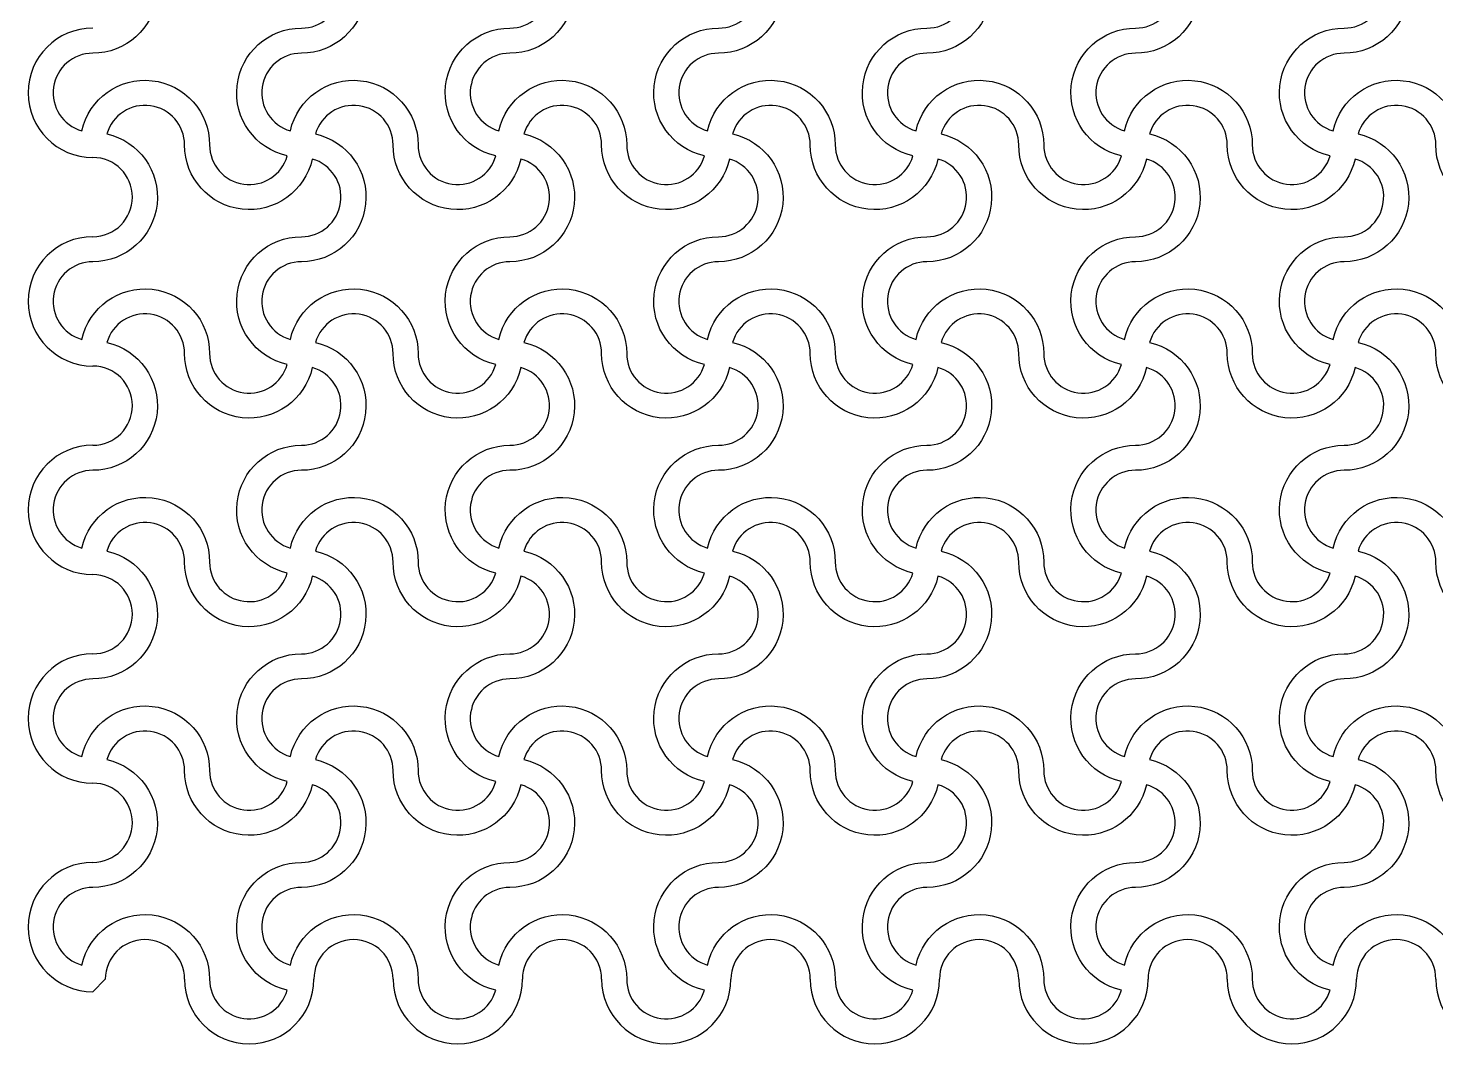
# Model space of a CAD drawing. Header units: millimetres. Extents: x 24 to 345, y 12 to 201.
# Drawn here: x 43.071 to 45.771, y 28.97 to 30.918 of the extents above; entities that cross this region are included whole.
import ezdxf

# ---------------------------------------------------------------- set-up
doc = ezdxf.new("R2010")
doc.units = ezdxf.units.MM
doc.header["$MEASUREMENT"] = 0
doc.layers.add('5th metal (rf+ground)', color=240, linetype='Continuous')

msp = doc.modelspace()

# ---------------------------------------------------------------- linework, layer by layer
at = {"layer": '5th metal (rf+ground)'}
msp.add_line((43.1953, 29.07021), (43.2193, 29.09421), dxfattribs=at)
msp.add_line((43.1953, 29.07021), (43.2193, 29.09421), dxfattribs=at)
msp.add_line((43.1953, 29.07021), (43.2193, 29.09421), dxfattribs=at)
msp.add_line((43.1953, 29.07021), (43.2193, 29.09421), dxfattribs=at)
for points in [[(43.61633, 31.06724, -0.8959788), (43.3713, 31.09421, 0.8687853), (43.22227, 31.11524, -0.8959788), (43.1953, 30.87021, 0.8687853), (43.17427, 30.72118, -0.8959788), (43.4193, 30.69421, 0.8687853), (43.56833, 30.67318, -0.8959788), (43.5953, 30.91821, 0.8687853)], [(43.61633, 31.06724, -0.8959788), (43.3713, 31.09421, 0.8687853), (43.22227, 31.11524, -0.8959788), (43.1953, 30.87021, 0.8687853), (43.17427, 30.72118, -0.8959788), (43.4193, 30.69421, 0.8687853), (43.56833, 30.67318, -0.8959788), (43.5953, 30.91821, 0.8687853)], [(43.61633, 31.06724, -0.8959788), (43.3713, 31.09421, 0.8687853), (43.22227, 31.11524, -0.8959788), (43.1953, 30.87021, 0.8687853), (43.17427, 30.72118, -0.8959788), (43.4193, 30.69421, 0.8687853), (43.56833, 30.67318, -0.8959788), (43.5953, 30.91821, 0.8687853)], [(43.61633, 31.06724, -0.8959788), (43.3713, 31.09421, 0.8687853), (43.22227, 31.11524, -0.8959788), (43.1953, 30.87021, 0.8687853), (43.17427, 30.72118, -0.8959788), (43.4193, 30.69421, 0.8687853), (43.56833, 30.67318, -0.8959788), (43.5953, 30.91821, 0.8687853)], [(44.01633, 31.06724, -0.8959788), (43.7713, 31.09421, 0.8687853), (43.62227, 31.11524, -0.8959788), (43.5953, 30.87021, 0.8687853), (43.57427, 30.72118, -0.8959788), (43.8193, 30.69421, 0.8687853), (43.96833, 30.67318, -0.8959788), (43.9953, 30.91821, 0.8687853)], [(44.01633, 31.06724, -0.8959788), (43.7713, 31.09421, 0.8687853), (43.62227, 31.11524, -0.8959788), (43.5953, 30.87021, 0.8687853), (43.57427, 30.72118, -0.8959788), (43.8193, 30.69421, 0.8687853), (43.96833, 30.67318, -0.8959788), (43.9953, 30.91821, 0.8687853)], [(44.01633, 31.06724, -0.8959788), (43.7713, 31.09421, 0.8687853), (43.62227, 31.11524, -0.8959788), (43.5953, 30.87021, 0.8687853), (43.57427, 30.72118, -0.8959788), (43.8193, 30.69421, 0.8687853), (43.96833, 30.67318, -0.8959788), (43.9953, 30.91821, 0.8687853)], [(44.01633, 31.06724, -0.8959788), (43.7713, 31.09421, 0.8687853), (43.62227, 31.11524, -0.8959788), (43.5953, 30.87021, 0.8687853), (43.57427, 30.72118, -0.8959788), (43.8193, 30.69421, 0.8687853), (43.96833, 30.67318, -0.8959788), (43.9953, 30.91821, 0.8687853)], [(44.41633, 31.06724, -0.8959788), (44.1713, 31.09421, 0.8687853), (44.02227, 31.11524, -0.8959788), (43.9953, 30.87021, 0.8687853), (43.97427, 30.72118, -0.8959788), (44.2193, 30.69421, 0.8687853), (44.36833, 30.67318, -0.8959788), (44.3953, 30.91821, 0.8687853)], [(44.41633, 31.06724, -0.8959788), (44.1713, 31.09421, 0.8687853), (44.02227, 31.11524, -0.8959788), (43.9953, 30.87021, 0.8687853), (43.97427, 30.72118, -0.8959788), (44.2193, 30.69421, 0.8687853), (44.36833, 30.67318, -0.8959788), (44.3953, 30.91821, 0.8687853)], [(44.41633, 31.06724, -0.8959788), (44.1713, 31.09421, 0.8687853), (44.02227, 31.11524, -0.8959788), (43.9953, 30.87021, 0.8687853), (43.97427, 30.72118, -0.8959788), (44.2193, 30.69421, 0.8687853), (44.36833, 30.67318, -0.8959788), (44.3953, 30.91821, 0.8687853)], [(44.41633, 31.06724, -0.8959788), (44.1713, 31.09421, 0.8687853), (44.02227, 31.11524, -0.8959788), (43.9953, 30.87021, 0.8687853), (43.97427, 30.72118, -0.8959788), (44.2193, 30.69421, 0.8687853), (44.36833, 30.67318, -0.8959788), (44.3953, 30.91821, 0.8687853)], [(44.81633, 31.06724, -0.8959788), (44.5713, 31.09421, 0.8687853), (44.42227, 31.11524, -0.8959788), (44.3953, 30.87021, 0.8687853), (44.37427, 30.72118, -0.8959788), (44.6193, 30.69421, 0.8687853), (44.76833, 30.67318, -0.8959788), (44.7953, 30.91821, 0.8687853)], [(44.81633, 31.06724, -0.8959788), (44.5713, 31.09421, 0.8687853), (44.42227, 31.11524, -0.8959788), (44.3953, 30.87021, 0.8687853), (44.37427, 30.72118, -0.8959788), (44.6193, 30.69421, 0.8687853), (44.76833, 30.67318, -0.8959788), (44.7953, 30.91821, 0.8687853)], [(44.81633, 31.06724, -0.8959788), (44.5713, 31.09421, 0.8687853), (44.42227, 31.11524, -0.8959788), (44.3953, 30.87021, 0.8687853), (44.37427, 30.72118, -0.8959788), (44.6193, 30.69421, 0.8687853), (44.76833, 30.67318, -0.8959788), (44.7953, 30.91821, 0.8687853)], [(44.81633, 31.06724, -0.8959788), (44.5713, 31.09421, 0.8687853), (44.42227, 31.11524, -0.8959788), (44.3953, 30.87021, 0.8687853), (44.37427, 30.72118, -0.8959788), (44.6193, 30.69421, 0.8687853), (44.76833, 30.67318, -0.8959788), (44.7953, 30.91821, 0.8687853)], [(45.21633, 31.06724, -0.8959788), (44.9713, 31.09421, 0.8687853), (44.82227, 31.11524, -0.8959788), (44.7953, 30.87021, 0.8687853), (44.77427, 30.72118, -0.8959788), (45.0193, 30.69421, 0.8687853), (45.16833, 30.67318, -0.8959788), (45.1953, 30.91821, 0.8687853)], [(45.21633, 31.06724, -0.8959788), (44.9713, 31.09421, 0.8687853), (44.82227, 31.11524, -0.8959788), (44.7953, 30.87021, 0.8687853), (44.77427, 30.72118, -0.8959788), (45.0193, 30.69421, 0.8687853), (45.16833, 30.67318, -0.8959788), (45.1953, 30.91821, 0.8687853)], [(45.21633, 31.06724, -0.8959788), (44.9713, 31.09421, 0.8687853), (44.82227, 31.11524, -0.8959788), (44.7953, 30.87021, 0.8687853), (44.77427, 30.72118, -0.8959788), (45.0193, 30.69421, 0.8687853), (45.16833, 30.67318, -0.8959788), (45.1953, 30.91821, 0.8687853)], [(45.21633, 31.06724, -0.8959788), (44.9713, 31.09421, 0.8687853), (44.82227, 31.11524, -0.8959788), (44.7953, 30.87021, 0.8687853), (44.77427, 30.72118, -0.8959788), (45.0193, 30.69421, 0.8687853), (45.16833, 30.67318, -0.8959788), (45.1953, 30.91821, 0.8687853)], [(45.61633, 31.06724, -0.8959788), (45.3713, 31.09421, 0.8687853), (45.22227, 31.11524, -0.8959788), (45.1953, 30.87021, 0.8687853), (45.17427, 30.72118, -0.8959788), (45.4193, 30.69421, 0.8687853), (45.56833, 30.67318, -0.8959788), (45.5953, 30.91821, 0.8687853)], [(45.61633, 31.06724, -0.8959788), (45.3713, 31.09421, 0.8687853), (45.22227, 31.11524, -0.8959788), (45.1953, 30.87021, 0.8687853), (45.17427, 30.72118, -0.8959788), (45.4193, 30.69421, 0.8687853), (45.56833, 30.67318, -0.8959788), (45.5953, 30.91821, 0.8687853)], [(45.61633, 31.06724, -0.8959788), (45.3713, 31.09421, 0.8687853), (45.22227, 31.11524, -0.8959788), (45.1953, 30.87021, 0.8687853), (45.17427, 30.72118, -0.8959788), (45.4193, 30.69421, 0.8687853), (45.56833, 30.67318, -0.8959788), (45.5953, 30.91821, 0.8687853)], [(45.61633, 31.06724, -0.8959788), (45.3713, 31.09421, 0.8687853), (45.22227, 31.11524, -0.8959788), (45.1953, 30.87021, 0.8687853), (45.17427, 30.72118, -0.8959788), (45.4193, 30.69421, 0.8687853), (45.56833, 30.67318, -0.8959788), (45.5953, 30.91821, 0.8687853)], [(46.01633, 31.06724, -0.8959788), (45.7713, 31.09421, 0.8687853), (45.62227, 31.11524, -0.8959788), (45.5953, 30.87021, 0.8687853), (45.57427, 30.72118, -0.8959788), (45.8193, 30.69421, 0.8687853), (45.96833, 30.67318, -0.8959788), (45.9953, 30.91821, 0.8687853)], [(46.01633, 31.06724, -0.8959788), (45.7713, 31.09421, 0.8687853), (45.62227, 31.11524, -0.8959788), (45.5953, 30.87021, 0.8687853), (45.57427, 30.72118, -0.8959788), (45.8193, 30.69421, 0.8687853), (45.96833, 30.67318, -0.8959788), (45.9953, 30.91821, 0.8687853)], [(46.01633, 31.06724, -0.8959788), (45.7713, 31.09421, 0.8687853), (45.62227, 31.11524, -0.8959788), (45.5953, 30.87021, 0.8687853), (45.57427, 30.72118, -0.8959788), (45.8193, 30.69421, 0.8687853), (45.96833, 30.67318, -0.8959788), (45.9953, 30.91821, 0.8687853)], [(46.01633, 31.06724, -0.8959788), (45.7713, 31.09421, 0.8687853), (45.62227, 31.11524, -0.8959788), (45.5953, 30.87021, 0.8687853), (45.57427, 30.72118, -0.8959788), (45.8193, 30.69421, 0.8687853), (45.96833, 30.67318, -0.8959788), (45.9953, 30.91821, 0.8687853)], [(43.61633, 30.66724, -0.8959788), (43.3713, 30.69421, 0.8687853), (43.22227, 30.71524, -0.8959788), (43.1953, 30.47021, 0.8687853), (43.17427, 30.32118, -0.8959788), (43.4193, 30.29421, 0.8687853), (43.56833, 30.27318, -0.8959788), (43.5953, 30.51821, 0.8687853)], [(43.61633, 30.66724, -0.8959788), (43.3713, 30.69421, 0.8687853), (43.22227, 30.71524, -0.8959788), (43.1953, 30.47021, 0.8687853), (43.17427, 30.32118, -0.8959788), (43.4193, 30.29421, 0.8687853), (43.56833, 30.27318, -0.8959788), (43.5953, 30.51821, 0.8687853)], [(43.61633, 30.66724, -0.8959788), (43.3713, 30.69421, 0.8687853), (43.22227, 30.71524, -0.8959788), (43.1953, 30.47021, 0.8687853), (43.17427, 30.32118, -0.8959788), (43.4193, 30.29421, 0.8687853), (43.56833, 30.27318, -0.8959788), (43.5953, 30.51821, 0.8687853)], [(43.61633, 30.66724, -0.8959788), (43.3713, 30.69421, 0.8687853), (43.22227, 30.71524, -0.8959788), (43.1953, 30.47021, 0.8687853), (43.17427, 30.32118, -0.8959788), (43.4193, 30.29421, 0.8687853), (43.56833, 30.27318, -0.8959788), (43.5953, 30.51821, 0.8687853)], [(44.01633, 30.66724, -0.8959788), (43.7713, 30.69421, 0.8687853), (43.62227, 30.71524, -0.8959788), (43.5953, 30.47021, 0.8687853), (43.57427, 30.32118, -0.8959788), (43.8193, 30.29421, 0.8687853), (43.96833, 30.27318, -0.8959788), (43.9953, 30.51821, 0.8687853)], [(44.01633, 30.66724, -0.8959788), (43.7713, 30.69421, 0.8687853), (43.62227, 30.71524, -0.8959788), (43.5953, 30.47021, 0.8687853), (43.57427, 30.32118, -0.8959788), (43.8193, 30.29421, 0.8687853), (43.96833, 30.27318, -0.8959788), (43.9953, 30.51821, 0.8687853)], [(44.01633, 30.66724, -0.8959788), (43.7713, 30.69421, 0.8687853), (43.62227, 30.71524, -0.8959788), (43.5953, 30.47021, 0.8687853), (43.57427, 30.32118, -0.8959788), (43.8193, 30.29421, 0.8687853), (43.96833, 30.27318, -0.8959788), (43.9953, 30.51821, 0.8687853)], [(44.01633, 30.66724, -0.8959788), (43.7713, 30.69421, 0.8687853), (43.62227, 30.71524, -0.8959788), (43.5953, 30.47021, 0.8687853), (43.57427, 30.32118, -0.8959788), (43.8193, 30.29421, 0.8687853), (43.96833, 30.27318, -0.8959788), (43.9953, 30.51821, 0.8687853)], [(44.41633, 30.66724, -0.8959788), (44.1713, 30.69421, 0.8687853), (44.02227, 30.71524, -0.8959788), (43.9953, 30.47021, 0.8687853), (43.97427, 30.32118, -0.8959788), (44.2193, 30.29421, 0.8687853), (44.36833, 30.27318, -0.8959788), (44.3953, 30.51821, 0.8687853)], [(44.41633, 30.66724, -0.8959788), (44.1713, 30.69421, 0.8687853), (44.02227, 30.71524, -0.8959788), (43.9953, 30.47021, 0.8687853), (43.97427, 30.32118, -0.8959788), (44.2193, 30.29421, 0.8687853), (44.36833, 30.27318, -0.8959788), (44.3953, 30.51821, 0.8687853)], [(44.41633, 30.66724, -0.8959788), (44.1713, 30.69421, 0.8687853), (44.02227, 30.71524, -0.8959788), (43.9953, 30.47021, 0.8687853), (43.97427, 30.32118, -0.8959788), (44.2193, 30.29421, 0.8687853), (44.36833, 30.27318, -0.8959788), (44.3953, 30.51821, 0.8687853)], [(44.41633, 30.66724, -0.8959788), (44.1713, 30.69421, 0.8687853), (44.02227, 30.71524, -0.8959788), (43.9953, 30.47021, 0.8687853), (43.97427, 30.32118, -0.8959788), (44.2193, 30.29421, 0.8687853), (44.36833, 30.27318, -0.8959788), (44.3953, 30.51821, 0.8687853)], [(44.81633, 30.66724, -0.8959788), (44.5713, 30.69421, 0.8687853), (44.42227, 30.71524, -0.8959788), (44.3953, 30.47021, 0.8687853), (44.37427, 30.32118, -0.8959788), (44.6193, 30.29421, 0.8687853), (44.76833, 30.27318, -0.8959788), (44.7953, 30.51821, 0.8687853)], [(44.81633, 30.66724, -0.8959788), (44.5713, 30.69421, 0.8687853), (44.42227, 30.71524, -0.8959788), (44.3953, 30.47021, 0.8687853), (44.37427, 30.32118, -0.8959788), (44.6193, 30.29421, 0.8687853), (44.76833, 30.27318, -0.8959788), (44.7953, 30.51821, 0.8687853)], [(44.81633, 30.66724, -0.8959788), (44.5713, 30.69421, 0.8687853), (44.42227, 30.71524, -0.8959788), (44.3953, 30.47021, 0.8687853), (44.37427, 30.32118, -0.8959788), (44.6193, 30.29421, 0.8687853), (44.76833, 30.27318, -0.8959788), (44.7953, 30.51821, 0.8687853)], [(44.81633, 30.66724, -0.8959788), (44.5713, 30.69421, 0.8687853), (44.42227, 30.71524, -0.8959788), (44.3953, 30.47021, 0.8687853), (44.37427, 30.32118, -0.8959788), (44.6193, 30.29421, 0.8687853), (44.76833, 30.27318, -0.8959788), (44.7953, 30.51821, 0.8687853)], [(45.21633, 30.66724, -0.8959788), (44.9713, 30.69421, 0.8687853), (44.82227, 30.71524, -0.8959788), (44.7953, 30.47021, 0.8687853), (44.77427, 30.32118, -0.8959788), (45.0193, 30.29421, 0.8687853), (45.16833, 30.27318, -0.8959788), (45.1953, 30.51821, 0.8687853)], [(45.21633, 30.66724, -0.8959788), (44.9713, 30.69421, 0.8687853), (44.82227, 30.71524, -0.8959788), (44.7953, 30.47021, 0.8687853), (44.77427, 30.32118, -0.8959788), (45.0193, 30.29421, 0.8687853), (45.16833, 30.27318, -0.8959788), (45.1953, 30.51821, 0.8687853)], [(45.21633, 30.66724, -0.8959788), (44.9713, 30.69421, 0.8687853), (44.82227, 30.71524, -0.8959788), (44.7953, 30.47021, 0.8687853), (44.77427, 30.32118, -0.8959788), (45.0193, 30.29421, 0.8687853), (45.16833, 30.27318, -0.8959788), (45.1953, 30.51821, 0.8687853)], [(45.21633, 30.66724, -0.8959788), (44.9713, 30.69421, 0.8687853), (44.82227, 30.71524, -0.8959788), (44.7953, 30.47021, 0.8687853), (44.77427, 30.32118, -0.8959788), (45.0193, 30.29421, 0.8687853), (45.16833, 30.27318, -0.8959788), (45.1953, 30.51821, 0.8687853)], [(45.61633, 30.66724, -0.8959788), (45.3713, 30.69421, 0.8687853), (45.22227, 30.71524, -0.8959788), (45.1953, 30.47021, 0.8687853), (45.17427, 30.32118, -0.8959788), (45.4193, 30.29421, 0.8687853), (45.56833, 30.27318, -0.8959788), (45.5953, 30.51821, 0.8687853)], [(45.61633, 30.66724, -0.8959788), (45.3713, 30.69421, 0.8687853), (45.22227, 30.71524, -0.8959788), (45.1953, 30.47021, 0.8687853), (45.17427, 30.32118, -0.8959788), (45.4193, 30.29421, 0.8687853), (45.56833, 30.27318, -0.8959788), (45.5953, 30.51821, 0.8687853)], [(45.61633, 30.66724, -0.8959788), (45.3713, 30.69421, 0.8687853), (45.22227, 30.71524, -0.8959788), (45.1953, 30.47021, 0.8687853), (45.17427, 30.32118, -0.8959788), (45.4193, 30.29421, 0.8687853), (45.56833, 30.27318, -0.8959788), (45.5953, 30.51821, 0.8687853)], [(45.61633, 30.66724, -0.8959788), (45.3713, 30.69421, 0.8687853), (45.22227, 30.71524, -0.8959788), (45.1953, 30.47021, 0.8687853), (45.17427, 30.32118, -0.8959788), (45.4193, 30.29421, 0.8687853), (45.56833, 30.27318, -0.8959788), (45.5953, 30.51821, 0.8687853)], [(46.01633, 30.66724, -0.8959788), (45.7713, 30.69421, 0.8687853), (45.62227, 30.71524, -0.8959788), (45.5953, 30.47021, 0.8687853), (45.57427, 30.32118, -0.8959788), (45.8193, 30.29421, 0.8687853), (45.96833, 30.27318, -0.8959788), (45.9953, 30.51821, 0.8687853)], [(46.01633, 30.66724, -0.8959788), (45.7713, 30.69421, 0.8687853), (45.62227, 30.71524, -0.8959788), (45.5953, 30.47021, 0.8687853), (45.57427, 30.32118, -0.8959788), (45.8193, 30.29421, 0.8687853), (45.96833, 30.27318, -0.8959788), (45.9953, 30.51821, 0.8687853)], [(46.01633, 30.66724, -0.8959788), (45.7713, 30.69421, 0.8687853), (45.62227, 30.71524, -0.8959788), (45.5953, 30.47021, 0.8687853), (45.57427, 30.32118, -0.8959788), (45.8193, 30.29421, 0.8687853), (45.96833, 30.27318, -0.8959788), (45.9953, 30.51821, 0.8687853)], [(46.01633, 30.66724, -0.8959788), (45.7713, 30.69421, 0.8687853), (45.62227, 30.71524, -0.8959788), (45.5953, 30.47021, 0.8687853), (45.57427, 30.32118, -0.8959788), (45.8193, 30.29421, 0.8687853), (45.96833, 30.27318, -0.8959788), (45.9953, 30.51821, 0.8687853)], [(43.61633, 30.26724, -0.8959788), (43.3713, 30.29421, 0.8687853), (43.22227, 30.31524, -0.8959788), (43.1953, 30.07021, 0.8687853), (43.17427, 29.92118, -0.8959788), (43.4193, 29.89421, 0.8687853), (43.56833, 29.87318, -0.8959788), (43.5953, 30.11821, 0.8687853)], [(43.61633, 30.26724, -0.8959788), (43.3713, 30.29421, 0.8687853), (43.22227, 30.31524, -0.8959788), (43.1953, 30.07021, 0.8687853), (43.17427, 29.92118, -0.8959788), (43.4193, 29.89421, 0.8687853), (43.56833, 29.87318, -0.8959788), (43.5953, 30.11821, 0.8687853)], [(43.61633, 30.26724, -0.8959788), (43.3713, 30.29421, 0.8687853), (43.22227, 30.31524, -0.8959788), (43.1953, 30.07021, 0.8687853), (43.17427, 29.92118, -0.8959788), (43.4193, 29.89421, 0.8687853), (43.56833, 29.87318, -0.8959788), (43.5953, 30.11821, 0.8687853)], [(43.61633, 30.26724, -0.8959788), (43.3713, 30.29421, 0.8687853), (43.22227, 30.31524, -0.8959788), (43.1953, 30.07021, 0.8687853), (43.17427, 29.92118, -0.8959788), (43.4193, 29.89421, 0.8687853), (43.56833, 29.87318, -0.8959788), (43.5953, 30.11821, 0.8687853)], [(44.01633, 30.26724, -0.8959788), (43.7713, 30.29421, 0.8687853), (43.62227, 30.31524, -0.8959788), (43.5953, 30.07021, 0.8687853), (43.57427, 29.92118, -0.8959788), (43.8193, 29.89421, 0.8687853), (43.96833, 29.87318, -0.8959788), (43.9953, 30.11821, 0.8687853)], [(44.01633, 30.26724, -0.8959788), (43.7713, 30.29421, 0.8687853), (43.62227, 30.31524, -0.8959788), (43.5953, 30.07021, 0.8687853), (43.57427, 29.92118, -0.8959788), (43.8193, 29.89421, 0.8687853), (43.96833, 29.87318, -0.8959788), (43.9953, 30.11821, 0.8687853)], [(44.01633, 30.26724, -0.8959788), (43.7713, 30.29421, 0.8687853), (43.62227, 30.31524, -0.8959788), (43.5953, 30.07021, 0.8687853), (43.57427, 29.92118, -0.8959788), (43.8193, 29.89421, 0.8687853), (43.96833, 29.87318, -0.8959788), (43.9953, 30.11821, 0.8687853)], [(44.01633, 30.26724, -0.8959788), (43.7713, 30.29421, 0.8687853), (43.62227, 30.31524, -0.8959788), (43.5953, 30.07021, 0.8687853), (43.57427, 29.92118, -0.8959788), (43.8193, 29.89421, 0.8687853), (43.96833, 29.87318, -0.8959788), (43.9953, 30.11821, 0.8687853)], [(44.41633, 30.26724, -0.8959788), (44.1713, 30.29421, 0.8687853), (44.02227, 30.31524, -0.8959788), (43.9953, 30.07021, 0.8687853), (43.97427, 29.92118, -0.8959788), (44.2193, 29.89421, 0.8687853), (44.36833, 29.87318, -0.8959788), (44.3953, 30.11821, 0.8687853)], [(44.41633, 30.26724, -0.8959788), (44.1713, 30.29421, 0.8687853), (44.02227, 30.31524, -0.8959788), (43.9953, 30.07021, 0.8687853), (43.97427, 29.92118, -0.8959788), (44.2193, 29.89421, 0.8687853), (44.36833, 29.87318, -0.8959788), (44.3953, 30.11821, 0.8687853)], [(44.41633, 30.26724, -0.8959788), (44.1713, 30.29421, 0.8687853), (44.02227, 30.31524, -0.8959788), (43.9953, 30.07021, 0.8687853), (43.97427, 29.92118, -0.8959788), (44.2193, 29.89421, 0.8687853), (44.36833, 29.87318, -0.8959788), (44.3953, 30.11821, 0.8687853)], [(44.41633, 30.26724, -0.8959788), (44.1713, 30.29421, 0.8687853), (44.02227, 30.31524, -0.8959788), (43.9953, 30.07021, 0.8687853), (43.97427, 29.92118, -0.8959788), (44.2193, 29.89421, 0.8687853), (44.36833, 29.87318, -0.8959788), (44.3953, 30.11821, 0.8687853)], [(44.81633, 30.26724, -0.8959788), (44.5713, 30.29421, 0.8687853), (44.42227, 30.31524, -0.8959788), (44.3953, 30.07021, 0.8687853), (44.37427, 29.92118, -0.8959788), (44.6193, 29.89421, 0.8687853), (44.76833, 29.87318, -0.8959788), (44.7953, 30.11821, 0.8687853)], [(44.81633, 30.26724, -0.8959788), (44.5713, 30.29421, 0.8687853), (44.42227, 30.31524, -0.8959788), (44.3953, 30.07021, 0.8687853), (44.37427, 29.92118, -0.8959788), (44.6193, 29.89421, 0.8687853), (44.76833, 29.87318, -0.8959788), (44.7953, 30.11821, 0.8687853)], [(44.81633, 30.26724, -0.8959788), (44.5713, 30.29421, 0.8687853), (44.42227, 30.31524, -0.8959788), (44.3953, 30.07021, 0.8687853), (44.37427, 29.92118, -0.8959788), (44.6193, 29.89421, 0.8687853), (44.76833, 29.87318, -0.8959788), (44.7953, 30.11821, 0.8687853)], [(44.81633, 30.26724, -0.8959788), (44.5713, 30.29421, 0.8687853), (44.42227, 30.31524, -0.8959788), (44.3953, 30.07021, 0.8687853), (44.37427, 29.92118, -0.8959788), (44.6193, 29.89421, 0.8687853), (44.76833, 29.87318, -0.8959788), (44.7953, 30.11821, 0.8687853)], [(45.21633, 30.26724, -0.8959788), (44.9713, 30.29421, 0.8687853), (44.82227, 30.31524, -0.8959788), (44.7953, 30.07021, 0.8687853), (44.77427, 29.92118, -0.8959788), (45.0193, 29.89421, 0.8687853), (45.16833, 29.87318, -0.8959788), (45.1953, 30.11821, 0.8687853)], [(45.21633, 30.26724, -0.8959788), (44.9713, 30.29421, 0.8687853), (44.82227, 30.31524, -0.8959788), (44.7953, 30.07021, 0.8687853), (44.77427, 29.92118, -0.8959788), (45.0193, 29.89421, 0.8687853), (45.16833, 29.87318, -0.8959788), (45.1953, 30.11821, 0.8687853)], [(45.21633, 30.26724, -0.8959788), (44.9713, 30.29421, 0.8687853), (44.82227, 30.31524, -0.8959788), (44.7953, 30.07021, 0.8687853), (44.77427, 29.92118, -0.8959788), (45.0193, 29.89421, 0.8687853), (45.16833, 29.87318, -0.8959788), (45.1953, 30.11821, 0.8687853)], [(45.21633, 30.26724, -0.8959788), (44.9713, 30.29421, 0.8687853), (44.82227, 30.31524, -0.8959788), (44.7953, 30.07021, 0.8687853), (44.77427, 29.92118, -0.8959788), (45.0193, 29.89421, 0.8687853), (45.16833, 29.87318, -0.8959788), (45.1953, 30.11821, 0.8687853)], [(45.61633, 30.26724, -0.8959788), (45.3713, 30.29421, 0.8687853), (45.22227, 30.31524, -0.8959788), (45.1953, 30.07021, 0.8687853), (45.17427, 29.92118, -0.8959788), (45.4193, 29.89421, 0.8687853), (45.56833, 29.87318, -0.8959788), (45.5953, 30.11821, 0.8687853)], [(45.61633, 30.26724, -0.8959788), (45.3713, 30.29421, 0.8687853), (45.22227, 30.31524, -0.8959788), (45.1953, 30.07021, 0.8687853), (45.17427, 29.92118, -0.8959788), (45.4193, 29.89421, 0.8687853), (45.56833, 29.87318, -0.8959788), (45.5953, 30.11821, 0.8687853)], [(45.61633, 30.26724, -0.8959788), (45.3713, 30.29421, 0.8687853), (45.22227, 30.31524, -0.8959788), (45.1953, 30.07021, 0.8687853), (45.17427, 29.92118, -0.8959788), (45.4193, 29.89421, 0.8687853), (45.56833, 29.87318, -0.8959788), (45.5953, 30.11821, 0.8687853)], [(45.61633, 30.26724, -0.8959788), (45.3713, 30.29421, 0.8687853), (45.22227, 30.31524, -0.8959788), (45.1953, 30.07021, 0.8687853), (45.17427, 29.92118, -0.8959788), (45.4193, 29.89421, 0.8687853), (45.56833, 29.87318, -0.8959788), (45.5953, 30.11821, 0.8687853)], [(46.01633, 30.26724, -0.8959788), (45.7713, 30.29421, 0.8687853), (45.62227, 30.31524, -0.8959788), (45.5953, 30.07021, 0.8687853), (45.57427, 29.92118, -0.8959788), (45.8193, 29.89421, 0.8687853), (45.96833, 29.87318, -0.8959788), (45.9953, 30.11821, 0.8687853)], [(46.01633, 30.26724, -0.8959788), (45.7713, 30.29421, 0.8687853), (45.62227, 30.31524, -0.8959788), (45.5953, 30.07021, 0.8687853), (45.57427, 29.92118, -0.8959788), (45.8193, 29.89421, 0.8687853), (45.96833, 29.87318, -0.8959788), (45.9953, 30.11821, 0.8687853)], [(46.01633, 30.26724, -0.8959788), (45.7713, 30.29421, 0.8687853), (45.62227, 30.31524, -0.8959788), (45.5953, 30.07021, 0.8687853), (45.57427, 29.92118, -0.8959788), (45.8193, 29.89421, 0.8687853), (45.96833, 29.87318, -0.8959788), (45.9953, 30.11821, 0.8687853)], [(46.01633, 30.26724, -0.8959788), (45.7713, 30.29421, 0.8687853), (45.62227, 30.31524, -0.8959788), (45.5953, 30.07021, 0.8687853), (45.57427, 29.92118, -0.8959788), (45.8193, 29.89421, 0.8687853), (45.96833, 29.87318, -0.8959788), (45.9953, 30.11821, 0.8687853)], [(43.61633, 29.86724, -0.8959788), (43.3713, 29.89421, 0.8687853), (43.22227, 29.91524, -0.8959788), (43.1953, 29.67021, 0.8687853), (43.17427, 29.52118, -0.8959788), (43.4193, 29.49421, 0.8687853), (43.56833, 29.47318, -0.8959788), (43.5953, 29.71821, 0.8687853)], [(43.61633, 29.86724, -0.8959788), (43.3713, 29.89421, 0.8687853), (43.22227, 29.91524, -0.8959788), (43.1953, 29.67021, 0.8687853), (43.17427, 29.52118, -0.8959788), (43.4193, 29.49421, 0.8687853), (43.56833, 29.47318, -0.8959788), (43.5953, 29.71821, 0.8687853)], [(43.61633, 29.86724, -0.8959788), (43.3713, 29.89421, 0.8687853), (43.22227, 29.91524, -0.8959788), (43.1953, 29.67021, 0.8687853), (43.17427, 29.52118, -0.8959788), (43.4193, 29.49421, 0.8687853), (43.56833, 29.47318, -0.8959788), (43.5953, 29.71821, 0.8687853)], [(43.61633, 29.86724, -0.8959788), (43.3713, 29.89421, 0.8687853), (43.22227, 29.91524, -0.8959788), (43.1953, 29.67021, 0.8687853), (43.17427, 29.52118, -0.8959788), (43.4193, 29.49421, 0.8687853), (43.56833, 29.47318, -0.8959788), (43.5953, 29.71821, 0.8687853)], [(44.01633, 29.86724, -0.8959788), (43.7713, 29.89421, 0.8687853), (43.62227, 29.91524, -0.8959788), (43.5953, 29.67021, 0.8687853), (43.57427, 29.52118, -0.8959788), (43.8193, 29.49421, 0.8687853), (43.96833, 29.47318, -0.8959788), (43.9953, 29.71821, 0.8687853)], [(44.01633, 29.86724, -0.8959788), (43.7713, 29.89421, 0.8687853), (43.62227, 29.91524, -0.8959788), (43.5953, 29.67021, 0.8687853), (43.57427, 29.52118, -0.8959788), (43.8193, 29.49421, 0.8687853), (43.96833, 29.47318, -0.8959788), (43.9953, 29.71821, 0.8687853)], [(44.01633, 29.86724, -0.8959788), (43.7713, 29.89421, 0.8687853), (43.62227, 29.91524, -0.8959788), (43.5953, 29.67021, 0.8687853), (43.57427, 29.52118, -0.8959788), (43.8193, 29.49421, 0.8687853), (43.96833, 29.47318, -0.8959788), (43.9953, 29.71821, 0.8687853)], [(44.01633, 29.86724, -0.8959788), (43.7713, 29.89421, 0.8687853), (43.62227, 29.91524, -0.8959788), (43.5953, 29.67021, 0.8687853), (43.57427, 29.52118, -0.8959788), (43.8193, 29.49421, 0.8687853), (43.96833, 29.47318, -0.8959788), (43.9953, 29.71821, 0.8687853)], [(44.41633, 29.86724, -0.8959788), (44.1713, 29.89421, 0.8687853), (44.02227, 29.91524, -0.8959788), (43.9953, 29.67021, 0.8687853), (43.97427, 29.52118, -0.8959788), (44.2193, 29.49421, 0.8687853), (44.36833, 29.47318, -0.8959788), (44.3953, 29.71821, 0.8687853)], [(44.41633, 29.86724, -0.8959788), (44.1713, 29.89421, 0.8687853), (44.02227, 29.91524, -0.8959788), (43.9953, 29.67021, 0.8687853), (43.97427, 29.52118, -0.8959788), (44.2193, 29.49421, 0.8687853), (44.36833, 29.47318, -0.8959788), (44.3953, 29.71821, 0.8687853)], [(44.41633, 29.86724, -0.8959788), (44.1713, 29.89421, 0.8687853), (44.02227, 29.91524, -0.8959788), (43.9953, 29.67021, 0.8687853), (43.97427, 29.52118, -0.8959788), (44.2193, 29.49421, 0.8687853), (44.36833, 29.47318, -0.8959788), (44.3953, 29.71821, 0.8687853)], [(44.41633, 29.86724, -0.8959788), (44.1713, 29.89421, 0.8687853), (44.02227, 29.91524, -0.8959788), (43.9953, 29.67021, 0.8687853), (43.97427, 29.52118, -0.8959788), (44.2193, 29.49421, 0.8687853), (44.36833, 29.47318, -0.8959788), (44.3953, 29.71821, 0.8687853)], [(44.81633, 29.86724, -0.8959788), (44.5713, 29.89421, 0.8687853), (44.42227, 29.91524, -0.8959788), (44.3953, 29.67021, 0.8687853), (44.37427, 29.52118, -0.8959788), (44.6193, 29.49421, 0.8687853), (44.76833, 29.47318, -0.8959788), (44.7953, 29.71821, 0.8687853)], [(44.81633, 29.86724, -0.8959788), (44.5713, 29.89421, 0.8687853), (44.42227, 29.91524, -0.8959788), (44.3953, 29.67021, 0.8687853), (44.37427, 29.52118, -0.8959788), (44.6193, 29.49421, 0.8687853), (44.76833, 29.47318, -0.8959788), (44.7953, 29.71821, 0.8687853)], [(44.81633, 29.86724, -0.8959788), (44.5713, 29.89421, 0.8687853), (44.42227, 29.91524, -0.8959788), (44.3953, 29.67021, 0.8687853), (44.37427, 29.52118, -0.8959788), (44.6193, 29.49421, 0.8687853), (44.76833, 29.47318, -0.8959788), (44.7953, 29.71821, 0.8687853)], [(44.81633, 29.86724, -0.8959788), (44.5713, 29.89421, 0.8687853), (44.42227, 29.91524, -0.8959788), (44.3953, 29.67021, 0.8687853), (44.37427, 29.52118, -0.8959788), (44.6193, 29.49421, 0.8687853), (44.76833, 29.47318, -0.8959788), (44.7953, 29.71821, 0.8687853)], [(45.21633, 29.86724, -0.8959788), (44.9713, 29.89421, 0.8687853), (44.82227, 29.91524, -0.8959788), (44.7953, 29.67021, 0.8687853), (44.77427, 29.52118, -0.8959788), (45.0193, 29.49421, 0.8687853), (45.16833, 29.47318, -0.8959788), (45.1953, 29.71821, 0.8687853)], [(45.21633, 29.86724, -0.8959788), (44.9713, 29.89421, 0.8687853), (44.82227, 29.91524, -0.8959788), (44.7953, 29.67021, 0.8687853), (44.77427, 29.52118, -0.8959788), (45.0193, 29.49421, 0.8687853), (45.16833, 29.47318, -0.8959788), (45.1953, 29.71821, 0.8687853)], [(45.21633, 29.86724, -0.8959788), (44.9713, 29.89421, 0.8687853), (44.82227, 29.91524, -0.8959788), (44.7953, 29.67021, 0.8687853), (44.77427, 29.52118, -0.8959788), (45.0193, 29.49421, 0.8687853), (45.16833, 29.47318, -0.8959788), (45.1953, 29.71821, 0.8687853)], [(45.21633, 29.86724, -0.8959788), (44.9713, 29.89421, 0.8687853), (44.82227, 29.91524, -0.8959788), (44.7953, 29.67021, 0.8687853), (44.77427, 29.52118, -0.8959788), (45.0193, 29.49421, 0.8687853), (45.16833, 29.47318, -0.8959788), (45.1953, 29.71821, 0.8687853)], [(45.61633, 29.86724, -0.8959788), (45.3713, 29.89421, 0.8687853), (45.22227, 29.91524, -0.8959788), (45.1953, 29.67021, 0.8687853), (45.17427, 29.52118, -0.8959788), (45.4193, 29.49421, 0.8687853), (45.56833, 29.47318, -0.8959788), (45.5953, 29.71821, 0.8687853)], [(45.61633, 29.86724, -0.8959788), (45.3713, 29.89421, 0.8687853), (45.22227, 29.91524, -0.8959788), (45.1953, 29.67021, 0.8687853), (45.17427, 29.52118, -0.8959788), (45.4193, 29.49421, 0.8687853), (45.56833, 29.47318, -0.8959788), (45.5953, 29.71821, 0.8687853)], [(45.61633, 29.86724, -0.8959788), (45.3713, 29.89421, 0.8687853), (45.22227, 29.91524, -0.8959788), (45.1953, 29.67021, 0.8687853), (45.17427, 29.52118, -0.8959788), (45.4193, 29.49421, 0.8687853), (45.56833, 29.47318, -0.8959788), (45.5953, 29.71821, 0.8687853)], [(45.61633, 29.86724, -0.8959788), (45.3713, 29.89421, 0.8687853), (45.22227, 29.91524, -0.8959788), (45.1953, 29.67021, 0.8687853), (45.17427, 29.52118, -0.8959788), (45.4193, 29.49421, 0.8687853), (45.56833, 29.47318, -0.8959788), (45.5953, 29.71821, 0.8687853)], [(46.01633, 29.86724, -0.8959788), (45.7713, 29.89421, 0.8687853), (45.62227, 29.91524, -0.8959788), (45.5953, 29.67021, 0.8687853), (45.57427, 29.52118, -0.8959788), (45.8193, 29.49421, 0.8687853), (45.96833, 29.47318, -0.8959788), (45.9953, 29.71821, 0.8687853)], [(46.01633, 29.86724, -0.8959788), (45.7713, 29.89421, 0.8687853), (45.62227, 29.91524, -0.8959788), (45.5953, 29.67021, 0.8687853), (45.57427, 29.52118, -0.8959788), (45.8193, 29.49421, 0.8687853), (45.96833, 29.47318, -0.8959788), (45.9953, 29.71821, 0.8687853)], [(46.01633, 29.86724, -0.8959788), (45.7713, 29.89421, 0.8687853), (45.62227, 29.91524, -0.8959788), (45.5953, 29.67021, 0.8687853), (45.57427, 29.52118, -0.8959788), (45.8193, 29.49421, 0.8687853), (45.96833, 29.47318, -0.8959788), (45.9953, 29.71821, 0.8687853)], [(46.01633, 29.86724, -0.8959788), (45.7713, 29.89421, 0.8687853), (45.62227, 29.91524, -0.8959788), (45.5953, 29.67021, 0.8687853), (45.57427, 29.52118, -0.8959788), (45.8193, 29.49421, 0.8687853), (45.96833, 29.47318, -0.8959788), (45.9953, 29.71821, 0.8687853)], [(43.61633, 29.46724, -0.8959788), (43.3713, 29.49421, 0.8687853), (43.22227, 29.51524, -0.8959788), (43.1953, 29.27021, 0.8687853), (43.17427, 29.12118, -0.8959788), (43.4193, 29.09421, 0.8687853), (43.56833, 29.07318, -0.8959788), (43.5953, 29.31821, 0.8687853)], [(43.61633, 29.46724, -0.8959788), (43.3713, 29.49421, 0.8687853), (43.22227, 29.51524, -0.8959788), (43.1953, 29.27021, 0.8687853), (43.17427, 29.12118, -0.8959788), (43.4193, 29.09421, 0.8687853), (43.56833, 29.07318, -0.8959788), (43.5953, 29.31821, 0.8687853)], [(43.61633, 29.46724, -0.8959788), (43.3713, 29.49421, 0.8687853), (43.22227, 29.51524, -0.8959788), (43.1953, 29.27021, 0.8687853), (43.17427, 29.12118, -0.8959788), (43.4193, 29.09421, 0.8687853), (43.56833, 29.07318, -0.8959788), (43.5953, 29.31821, 0.8687853)], [(43.61633, 29.46724, -0.8959788), (43.3713, 29.49421, 0.8687853), (43.22227, 29.51524, -0.8959788), (43.1953, 29.27021, 0.8687853), (43.17427, 29.12118, -0.8959788), (43.4193, 29.09421, 0.8687853), (43.56833, 29.07318, -0.8959788), (43.5953, 29.31821, 0.8687853)], [(44.01633, 29.46724, -0.8959788), (43.7713, 29.49421, 0.8687853), (43.62227, 29.51524, -0.8959788), (43.5953, 29.27021, 0.8687853), (43.57427, 29.12118, -0.8959788), (43.8193, 29.09421, 0.8687853), (43.96833, 29.07318, -0.8959788), (43.9953, 29.31821, 0.8687853)], [(44.01633, 29.46724, -0.8959788), (43.7713, 29.49421, 0.8687853), (43.62227, 29.51524, -0.8959788), (43.5953, 29.27021, 0.8687853), (43.57427, 29.12118, -0.8959788), (43.8193, 29.09421, 0.8687853), (43.96833, 29.07318, -0.8959788), (43.9953, 29.31821, 0.8687853)], [(44.01633, 29.46724, -0.8959788), (43.7713, 29.49421, 0.8687853), (43.62227, 29.51524, -0.8959788), (43.5953, 29.27021, 0.8687853), (43.57427, 29.12118, -0.8959788), (43.8193, 29.09421, 0.8687853), (43.96833, 29.07318, -0.8959788), (43.9953, 29.31821, 0.8687853)], [(44.01633, 29.46724, -0.8959788), (43.7713, 29.49421, 0.8687853), (43.62227, 29.51524, -0.8959788), (43.5953, 29.27021, 0.8687853), (43.57427, 29.12118, -0.8959788), (43.8193, 29.09421, 0.8687853), (43.96833, 29.07318, -0.8959788), (43.9953, 29.31821, 0.8687853)], [(44.41633, 29.46724, -0.8959788), (44.1713, 29.49421, 0.8687853), (44.02227, 29.51524, -0.8959788), (43.9953, 29.27021, 0.8687853), (43.97427, 29.12118, -0.8959788), (44.2193, 29.09421, 0.8687853), (44.36833, 29.07318, -0.8959788), (44.3953, 29.31821, 0.8687853)], [(44.41633, 29.46724, -0.8959788), (44.1713, 29.49421, 0.8687853), (44.02227, 29.51524, -0.8959788), (43.9953, 29.27021, 0.8687853), (43.97427, 29.12118, -0.8959788), (44.2193, 29.09421, 0.8687853), (44.36833, 29.07318, -0.8959788), (44.3953, 29.31821, 0.8687853)], [(44.41633, 29.46724, -0.8959788), (44.1713, 29.49421, 0.8687853), (44.02227, 29.51524, -0.8959788), (43.9953, 29.27021, 0.8687853), (43.97427, 29.12118, -0.8959788), (44.2193, 29.09421, 0.8687853), (44.36833, 29.07318, -0.8959788), (44.3953, 29.31821, 0.8687853)], [(44.41633, 29.46724, -0.8959788), (44.1713, 29.49421, 0.8687853), (44.02227, 29.51524, -0.8959788), (43.9953, 29.27021, 0.8687853), (43.97427, 29.12118, -0.8959788), (44.2193, 29.09421, 0.8687853), (44.36833, 29.07318, -0.8959788), (44.3953, 29.31821, 0.8687853)], [(44.81633, 29.46724, -0.8959788), (44.5713, 29.49421, 0.8687853), (44.42227, 29.51524, -0.8959788), (44.3953, 29.27021, 0.8687853), (44.37427, 29.12118, -0.8959788), (44.6193, 29.09421, 0.8687853), (44.76833, 29.07318, -0.8959788), (44.7953, 29.31821, 0.8687853)], [(44.81633, 29.46724, -0.8959788), (44.5713, 29.49421, 0.8687853), (44.42227, 29.51524, -0.8959788), (44.3953, 29.27021, 0.8687853), (44.37427, 29.12118, -0.8959788), (44.6193, 29.09421, 0.8687853), (44.76833, 29.07318, -0.8959788), (44.7953, 29.31821, 0.8687853)], [(44.81633, 29.46724, -0.8959788), (44.5713, 29.49421, 0.8687853), (44.42227, 29.51524, -0.8959788), (44.3953, 29.27021, 0.8687853), (44.37427, 29.12118, -0.8959788), (44.6193, 29.09421, 0.8687853), (44.76833, 29.07318, -0.8959788), (44.7953, 29.31821, 0.8687853)], [(44.81633, 29.46724, -0.8959788), (44.5713, 29.49421, 0.8687853), (44.42227, 29.51524, -0.8959788), (44.3953, 29.27021, 0.8687853), (44.37427, 29.12118, -0.8959788), (44.6193, 29.09421, 0.8687853), (44.76833, 29.07318, -0.8959788), (44.7953, 29.31821, 0.8687853)], [(45.21633, 29.46724, -0.8959788), (44.9713, 29.49421, 0.8687853), (44.82227, 29.51524, -0.8959788), (44.7953, 29.27021, 0.8687853), (44.77427, 29.12118, -0.8959788), (45.0193, 29.09421, 0.8687853), (45.16833, 29.07318, -0.8959788), (45.1953, 29.31821, 0.8687853)], [(45.21633, 29.46724, -0.8959788), (44.9713, 29.49421, 0.8687853), (44.82227, 29.51524, -0.8959788), (44.7953, 29.27021, 0.8687853), (44.77427, 29.12118, -0.8959788), (45.0193, 29.09421, 0.8687853), (45.16833, 29.07318, -0.8959788), (45.1953, 29.31821, 0.8687853)], [(45.21633, 29.46724, -0.8959788), (44.9713, 29.49421, 0.8687853), (44.82227, 29.51524, -0.8959788), (44.7953, 29.27021, 0.8687853), (44.77427, 29.12118, -0.8959788), (45.0193, 29.09421, 0.8687853), (45.16833, 29.07318, -0.8959788), (45.1953, 29.31821, 0.8687853)], [(45.21633, 29.46724, -0.8959788), (44.9713, 29.49421, 0.8687853), (44.82227, 29.51524, -0.8959788), (44.7953, 29.27021, 0.8687853), (44.77427, 29.12118, -0.8959788), (45.0193, 29.09421, 0.8687853), (45.16833, 29.07318, -0.8959788), (45.1953, 29.31821, 0.8687853)], [(45.61633, 29.46724, -0.8959788), (45.3713, 29.49421, 0.8687853), (45.22227, 29.51524, -0.8959788), (45.1953, 29.27021, 0.8687853), (45.17427, 29.12118, -0.8959788), (45.4193, 29.09421, 0.8687853), (45.56833, 29.07318, -0.8959788), (45.5953, 29.31821, 0.8687853)], [(45.61633, 29.46724, -0.8959788), (45.3713, 29.49421, 0.8687853), (45.22227, 29.51524, -0.8959788), (45.1953, 29.27021, 0.8687853), (45.17427, 29.12118, -0.8959788), (45.4193, 29.09421, 0.8687853), (45.56833, 29.07318, -0.8959788), (45.5953, 29.31821, 0.8687853)], [(45.61633, 29.46724, -0.8959788), (45.3713, 29.49421, 0.8687853), (45.22227, 29.51524, -0.8959788), (45.1953, 29.27021, 0.8687853), (45.17427, 29.12118, -0.8959788), (45.4193, 29.09421, 0.8687853), (45.56833, 29.07318, -0.8959788), (45.5953, 29.31821, 0.8687853)], [(45.61633, 29.46724, -0.8959788), (45.3713, 29.49421, 0.8687853), (45.22227, 29.51524, -0.8959788), (45.1953, 29.27021, 0.8687853), (45.17427, 29.12118, -0.8959788), (45.4193, 29.09421, 0.8687853), (45.56833, 29.07318, -0.8959788), (45.5953, 29.31821, 0.8687853)], [(46.01633, 29.46724, -0.8959788), (45.7713, 29.49421, 0.8687853), (45.62227, 29.51524, -0.8959788), (45.5953, 29.27021, 0.8687853), (45.57427, 29.12118, -0.8959788), (45.8193, 29.09421, 0.8687853), (45.96833, 29.07318, -0.8959788), (45.9953, 29.31821, 0.8687853)], [(46.01633, 29.46724, -0.8959788), (45.7713, 29.49421, 0.8687853), (45.62227, 29.51524, -0.8959788), (45.5953, 29.27021, 0.8687853), (45.57427, 29.12118, -0.8959788), (45.8193, 29.09421, 0.8687853), (45.96833, 29.07318, -0.8959788), (45.9953, 29.31821, 0.8687853)], [(46.01633, 29.46724, -0.8959788), (45.7713, 29.49421, 0.8687853), (45.62227, 29.51524, -0.8959788), (45.5953, 29.27021, 0.8687853), (45.57427, 29.12118, -0.8959788), (45.8193, 29.09421, 0.8687853), (45.96833, 29.07318, -0.8959788), (45.9953, 29.31821, 0.8687853)], [(46.01633, 29.46724, -0.8959788), (45.7713, 29.49421, 0.8687853), (45.62227, 29.51524, -0.8959788), (45.5953, 29.27021, 0.8687853), (45.57427, 29.12118, -0.8959788), (45.8193, 29.09421, 0.8687853), (45.96833, 29.07318, -0.8959788), (45.9953, 29.31821, 0.8687853)]]:
    msp.add_lwpolyline(points, format="xyb", close=True, dxfattribs=at)
for centre, radius, start, end in [((43.1953, 30.79421), 0.124, 90, 270), ((43.1953, 30.79421), 0.124, 90, 270), ((43.1953, 30.79421), 0.124, 90, 270), ((43.1953, 30.79421), 0.124, 90, 270), ((43.1953, 30.59421), 0.076, 270, 90), ((43.1953, 30.59421), 0.076, 270, 90), ((43.1953, 30.59421), 0.076, 270, 90), ((43.1953, 30.59421), 0.076, 270, 90), ((43.1953, 30.39421), 0.124, 90, 270), ((43.1953, 30.39421), 0.124, 90, 270), ((43.1953, 30.39421), 0.124, 90, 270), ((43.1953, 30.39421), 0.124, 90, 270), ((43.1953, 30.19421), 0.076, 270, 90), ((43.1953, 30.19421), 0.076, 270, 90), ((43.1953, 30.19421), 0.076, 270, 90), ((43.1953, 30.19421), 0.076, 270, 90), ((43.1953, 29.99421), 0.124, 90, 270), ((43.1953, 29.99421), 0.124, 90, 270), ((43.1953, 29.99421), 0.124, 90, 270), ((43.1953, 29.99421), 0.124, 90, 270), ((43.1953, 29.79421), 0.076, 270, 90), ((43.1953, 29.79421), 0.076, 270, 90), ((43.1953, 29.79421), 0.076, 270, 90), ((43.1953, 29.79421), 0.076, 270, 90), ((43.1953, 29.59421), 0.124, 90, 270), ((43.1953, 29.59421), 0.124, 90, 270), ((43.1953, 29.59421), 0.124, 90, 270), ((43.1953, 29.59421), 0.124, 90, 270), ((43.1953, 29.39421), 0.076, 270, 90), ((43.1953, 29.39421), 0.076, 270, 90), ((43.1953, 29.39421), 0.076, 270, 90), ((43.1953, 29.39421), 0.076, 270, 90), ((43.1953, 29.19421), 0.124, 90, 270), ((43.1953, 29.19421), 0.124, 90, 270), ((43.1953, 29.19421), 0.124, 90, 270), ((43.1953, 29.19421), 0.124, 90, 270), ((43.2953, 29.09421), 0.076, 0, 180), ((43.2953, 29.09421), 0.076, 0, 180), ((43.2953, 29.09421), 0.076, 0, 180), ((43.2953, 29.09421), 0.076, 0, 180), ((43.6953, 29.09421), 0.076, 0, 180), ((43.6953, 29.09421), 0.076, 0, 180), ((43.6953, 29.09421), 0.076, 0, 180), ((43.6953, 29.09421), 0.076, 0, 180), ((44.0953, 29.09421), 0.076, 0, 180), ((44.0953, 29.09421), 0.076, 0, 180), ((44.0953, 29.09421), 0.076, 0, 180), ((44.0953, 29.09421), 0.076, 0, 180), ((44.4953, 29.09421), 0.076, 0, 180), ((44.4953, 29.09421), 0.076, 0, 180), ((44.4953, 29.09421), 0.076, 0, 180), ((44.4953, 29.09421), 0.076, 0, 180), ((44.8953, 29.09421), 0.076, 0, 180), ((44.8953, 29.09421), 0.076, 0, 180), ((44.8953, 29.09421), 0.076, 0, 180), ((44.8953, 29.09421), 0.076, 0, 180), ((45.2953, 29.09421), 0.076, 0, 180), ((45.2953, 29.09421), 0.076, 0, 180), ((45.2953, 29.09421), 0.076, 0, 180), ((45.2953, 29.09421), 0.076, 0, 180), ((45.6953, 29.09421), 0.076, 0, 180), ((45.6953, 29.09421), 0.076, 0, 180), ((45.6953, 29.09421), 0.076, 0, 180), ((45.6953, 29.09421), 0.076, 0, 180), ((43.4953, 29.09421), 0.124, 180, 0), ((43.4953, 29.09421), 0.124, 180, 0), ((43.4953, 29.09421), 0.124, 180, 0), ((43.4953, 29.09421), 0.124, 180, 0), ((43.8953, 29.09421), 0.124, 180, 0), ((43.8953, 29.09421), 0.124, 180, 0), ((43.8953, 29.09421), 0.124, 180, 0), ((43.8953, 29.09421), 0.124, 180, 0), ((44.2953, 29.09421), 0.124, 180, 0), ((44.2953, 29.09421), 0.124, 180, 0), ((44.2953, 29.09421), 0.124, 180, 0), ((44.2953, 29.09421), 0.124, 180, 0), ((44.6953, 29.09421), 0.124, 180, 0), ((44.6953, 29.09421), 0.124, 180, 0), ((44.6953, 29.09421), 0.124, 180, 0), ((44.6953, 29.09421), 0.124, 180, 0), ((45.0953, 29.09421), 0.124, 180, 0), ((45.0953, 29.09421), 0.124, 180, 0), ((45.0953, 29.09421), 0.124, 180, 0), ((45.0953, 29.09421), 0.124, 180, 0), ((45.4953, 29.09421), 0.124, 180, 0), ((45.4953, 29.09421), 0.124, 180, 0), ((45.4953, 29.09421), 0.124, 180, 0), ((45.4953, 29.09421), 0.124, 180, 0), ((45.8953, 29.09421), 0.124, 180, 0), ((45.8953, 29.09421), 0.124, 180, 0), ((45.8953, 29.09421), 0.124, 180, 0), ((45.8953, 29.09421), 0.124, 180, 0)]:
    msp.add_arc(centre, radius, start, end, dxfattribs=at)

doc.saveas('drawing.dxf')
